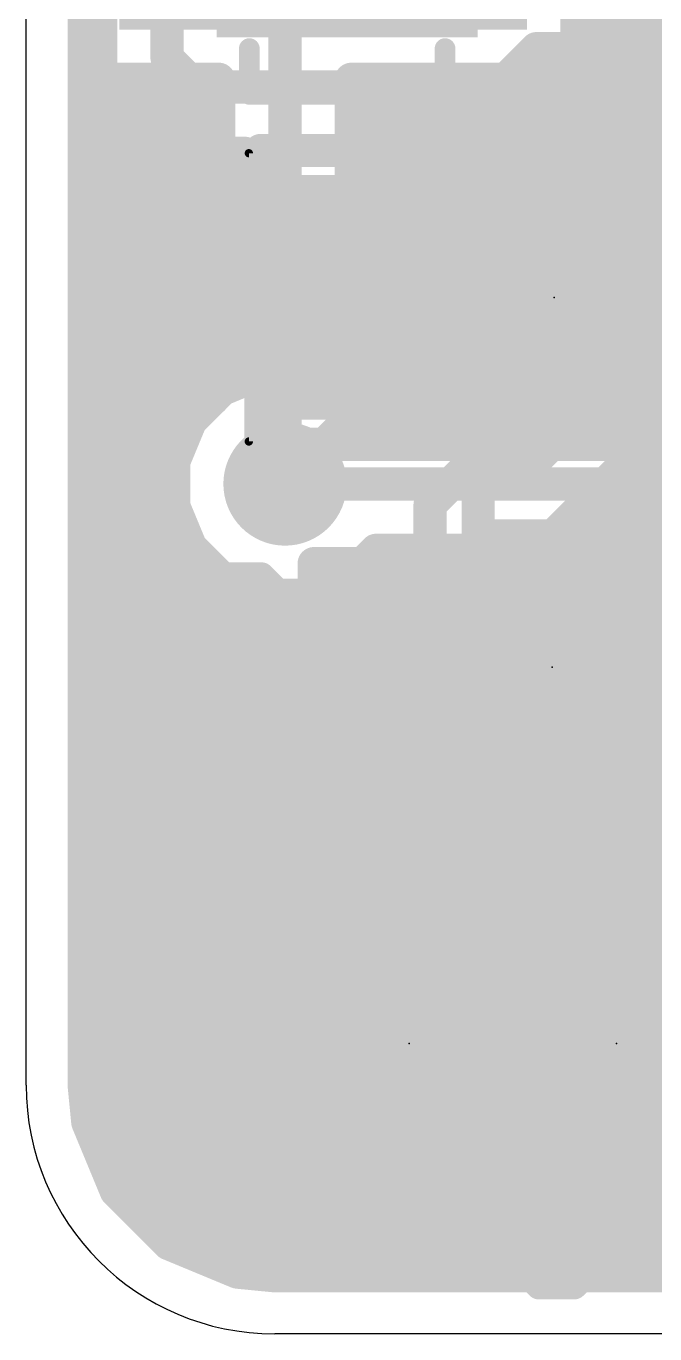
# Model space of a CAD drawing. Extents: x 2.9 to 30.2, y 6.6 to 27.7.
# Drawn here: x 2.86 to 6.71, y 6.6 to 14.62 of the extents above; entities that cross this region are included whole.
import ezdxf

# ---------------------------------------------------------------- set-up
doc = ezdxf.new("R2010")
doc.units = 0
for name, color, linetype in [('1', 22, 'CONTINUOUS'), ('16', 175, 'CONTINUOUS'), ('18', 82, 'CONTINUOUS'), ('20', 7, 'CONTINUOUS'), ('21', 2, 'CONTINUOUS'), ('22', 6, 'CONTINUOUS'), ('23', 7, 'CONTINUOUS'), ('25', 253, 'CONTINUOUS'), ('39', 22, 'CONTINUOUS')]:
    doc.layers.add(name, color=color, linetype=linetype)

# ---------------------------------------------------------------- blocks, each defined once
blk = doc.blocks.new('RECT')
blk.add_solid([(-0.5, -0.5), (0.5, -0.5), (-0.5, 0.5), (0.5, 0.5)])
blk = doc.blocks.new('ROUNDV')
at = {"const_width": 0.5}
blk.add_lwpolyline([(0, -0.25, 1), (0, 0.25, 1), (0, -0.25)], format="xyb", dxfattribs=at)

msp = doc.modelspace()

# ---------------------------------------------------------------- linework, layer by layer
at = {"layer": '1', "const_width": 0.2032}
for points in [[(3.2131, 8.128), (3.2131, 19.702)], [(3.3148, 16.2926), (3.3148, 14.2534)], [(3.7212, 14.4218), (3.7212, 16.1242)], [(3.2131, 14.6304), (3.3148, 14.6304)], [(3.2131, 14.4272), (3.3148, 14.4272)], [(3.8998, 14.2432), (3.7212, 14.4218)], [(5.9869, 14.4778), (5.7523, 14.2432)], [(10.422, 14.4778), (5.9869, 14.4778)], [(3.3148, 14.2534), (3.5529, 14.0154)], [(5.7523, 14.2432), (3.8998, 14.2432)], [(3.2131, 14.224), (3.3442, 14.224)], [(3.2131, 14.0208), (3.5474, 14.0208)], [(3.5529, 14.0154), (3.7314, 13.8368)], [(3.2131, 13.8176), (4.1912, 13.8176)], [(3.7314, 13.8368), (4.1978, 13.8368)], [(4.1978, 13.8368), (4.1912, 13.8303)], [(4.1912, 13.8303), (4.1912, 12.4451)], [(3.2131, 13.6144), (4.1912, 13.6144)], [(3.2131, 13.4112), (4.1912, 13.4112)], [(3.2131, 13.208), (4.1912, 13.208)], [(3.2131, 13.0048), (4.1912, 13.0048)], [(5.146, 12.954), (5.146, 12.512)], [(6.9771, 12.954), (5.9223, 11.8992)], [(3.2131, 12.8016), (4.1912, 12.8016)], [(3.2131, 12.5984), (4.1912, 12.5984)], [(5.146, 12.512), (4.445, 11.811)], [(4.1912, 12.4451), (4.0581, 12.39)], [(3.2131, 12.3952), (4.0706, 12.3952)], [(4.0581, 12.39), (3.866, 12.1979)], [(3.2131, 12.192), (3.8635, 12.192)], [(3.866, 12.1979), (3.762, 11.9469)], [(3.2131, 11.9888), (3.7794, 11.9888)], [(3.762, 11.9469), (3.762, 11.6751)], [(5.5492, 11.8992), (5.334, 11.684)], [(5.9223, 11.8992), (5.5492, 11.8992)], [(6.0906, 11.4928), (6.497, 11.8992)], [(6.497, 11.8992), (7.8223, 11.8992)], [(3.2131, 11.7856), (3.762, 11.7856)], [(6.3834, 11.7856), (8.1972, 11.7856)], [(5.334, 11.684), (5.334, 10.7002)], [(3.762, 11.6751), (3.866, 11.4241)], [(3.2131, 11.5824), (3.8004, 11.5824)], [(6.1802, 11.5824), (8.3697, 11.5824)], [(5.7404, 11.3928), (5.7404, 11.4928)], [(5.7404, 11.4928), (6.0906, 11.4928)], [(3.2131, 11.3792), (3.9109, 11.3792)], [(3.866, 11.4241), (4.0581, 11.232)], [(5.8981, 11.3928), (5.7404, 11.3928)], [(6.0766, 11.2142), (5.8981, 11.3928)], [(5.9116, 11.3792), (6.256, 11.3792)], [(6.2695, 11.3928), (6.091, 11.2142)], [(7.4221, 11.3928), (6.2695, 11.3928)], [(4.0581, 11.232), (4.3091, 11.128)], [(6.0766, 10.1617), (6.0766, 11.2142)], [(6.091, 11.2142), (6.091, 10.1617)], [(3.2131, 11.176), (4.1933, 11.176)], [(4.3091, 11.128), (4.567, 11.128)], [(4.567, 11.128), (4.567, 10.1617)], [(6.0766, 11.176), (6.091, 11.176)], [(3.2131, 10.9728), (4.567, 10.9728)], [(6.0766, 10.9728), (6.091, 10.9728)], [(3.2131, 10.7696), (4.567, 10.7696)], [(6.0766, 10.7696), (6.091, 10.7696)], [(5.334, 10.7002), (5.3218, 10.688)], [(5.3218, 10.688), (5.3218, 9.0048)], [(3.2131, 10.5664), (4.567, 10.5664)], [(6.0766, 10.5664), (6.091, 10.5664)], [(3.2131, 10.3632), (4.567, 10.3632)], [(6.0766, 10.3632), (6.091, 10.3632)], [(3.2131, 10.16), (4.5687, 10.16)], [(4.567, 10.1617), (4.7455, 9.9832)], [(5.8981, 9.9832), (6.0766, 10.1617)], [(6.0749, 10.16), (6.0927, 10.16)], [(6.091, 10.1617), (6.2695, 9.9832)], [(3.2131, 9.9568), (4.9154, 9.9568)], [(4.7455, 9.9832), (4.9154, 9.9832)], [(4.9154, 9.9832), (4.9154, 9.4948)], [(5.7282, 9.3998), (5.7282, 9.9832)], [(5.7282, 9.9832), (5.8981, 9.9832)], [(5.7282, 9.9568), (9.2551, 9.9568)], [(6.2695, 9.9832), (7.4221, 9.9832)], [(3.2131, 9.7536), (4.9154, 9.7536)], [(5.7282, 9.7536), (9.0519, 9.7536)], [(3.2131, 9.5504), (4.9154, 9.5504)], [(5.7282, 9.5504), (8.8487, 9.5504)], [(4.7807, 9.4948), (4.6022, 9.3163)], [(4.9154, 9.4948), (4.7807, 9.4948)], [(6.0507, 9.4948), (5.8722, 9.3163)], [(6.9033, 9.4948), (6.0507, 9.4948)], [(5.8118, 9.3163), (5.7282, 9.3998)], [(3.2131, 9.3472), (4.6332, 9.3472)], [(4.6022, 9.3163), (4.6022, 8.4637)], [(5.7808, 9.3472), (5.9032, 9.3472)], [(5.8118, 9.2964), (5.8118, 9.3163)], [(5.8722, 9.2964), (5.8118, 9.2964)], [(5.8722, 9.3163), (5.8722, 9.2964)], [(3.2131, 9.144), (4.6022, 9.144)], [(5.3218, 9.0048), (5.207, 8.89)], [(3.2131, 8.9408), (4.6022, 8.9408)], [(5.207, 8.89), (6.477, 8.89)], [(6.477, 8.89), (7.747, 8.89)], [(3.2131, 8.7376), (4.6022, 8.7376)], [(3.2131, 8.5344), (4.6022, 8.5344)], [(4.6225, 8.3923), (4.5756, 8.3113)], [(4.6022, 8.4637), (4.648, 8.4179)], [(4.648, 8.4179), (4.6225, 8.3923)], [(3.2131, 8.3312), (4.5872, 8.3312)], [(4.5756, 8.3113), (4.5514, 8.2208)], [(4.5514, 8.2208), (4.5514, 7.9224)], [(3.2355, 7.9001), (3.2131, 8.128)], [(3.2131, 8.128), (4.5514, 8.128)], [(3.2331, 7.9248), (4.5514, 7.9248)], [(4.5514, 7.9224), (5.1586, 7.9224)], [(5.1586, 7.9224), (5.1586, 7.8256)], [(5.2554, 7.8256), (5.2554, 7.9224)], [(5.2554, 7.9224), (5.8214, 7.9224)], [(5.8214, 7.9224), (6.4286, 7.9224)], [(6.4286, 7.9224), (6.4286, 7.8256)], [(6.5254, 7.8256), (6.5254, 7.9224)], [(6.5254, 7.9224), (7.6986, 7.9224)], [(3.41, 7.4789), (3.2355, 7.9001)], [(5.1586, 7.8256), (4.5514, 7.8256)], [(4.5514, 7.8256), (4.5514, 7.5272)], [(5.1586, 7.2184), (5.1586, 7.8256)], [(5.1586, 7.8256), (5.2554, 7.8256)], [(5.2554, 7.8256), (5.2554, 7.2184)], [(6.4286, 7.8256), (5.2554, 7.8256)], [(6.4286, 7.2184), (6.4286, 7.8256)], [(6.4286, 7.8256), (6.5254, 7.8256)], [(6.5254, 7.8256), (6.5254, 7.2184)], [(7.0914, 7.8256), (6.5254, 7.8256)], [(3.3095, 7.7216), (4.5514, 7.7216)], [(5.1586, 7.7216), (5.2554, 7.7216)], [(6.4286, 7.7216), (6.5254, 7.7216)], [(3.3936, 7.5184), (4.5537, 7.5184)], [(4.5514, 7.5272), (4.5756, 7.4367)], [(5.1586, 7.5184), (5.2554, 7.5184)], [(6.4286, 7.5184), (6.5254, 7.5184)], [(3.7324, 7.1565), (3.41, 7.4789)], [(4.5756, 7.4367), (4.6225, 7.3557)], [(5.7915, 7.3557), (5.8384, 7.4367)], [(5.8384, 7.4367), (5.842, 7.4503)], [(5.842, 7.4503), (5.8456, 7.4367)], [(5.8456, 7.4367), (5.8925, 7.3557)], [(4.6225, 7.3557), (4.6887, 7.2895)], [(5.7253, 7.2895), (5.7915, 7.3557)], [(5.8925, 7.3557), (5.9587, 7.2895)], [(3.5737, 7.3152), (4.6629, 7.3152)], [(4.6887, 7.2895), (4.7697, 7.2426)], [(5.1586, 7.3152), (5.2554, 7.3152)], [(5.6443, 7.2426), (5.7253, 7.2895)], [(5.7511, 7.3152), (5.9329, 7.3152)], [(5.9587, 7.2895), (6.0397, 7.2426)], [(6.4286, 7.3152), (6.5254, 7.3152)], [(4.7697, 7.2426), (4.8602, 7.2184)], [(4.8602, 7.2184), (5.1586, 7.2184)], [(5.2554, 7.2184), (5.5538, 7.2184)], [(5.5538, 7.2184), (5.6443, 7.2426)], [(6.0397, 7.2426), (6.1302, 7.2184)], [(6.1302, 7.2184), (6.4286, 7.2184)], [(6.5254, 7.2184), (6.8238, 7.2184)], [(4.1536, 6.982), (3.7324, 7.1565)], [(3.8398, 7.112), (29.2437, 7.112)], [(4.3815, 6.9596), (4.1536, 6.982)], [(28.702, 6.9596), (4.3815, 6.9596)]]:
    msp.add_lwpolyline(points, dxfattribs=at)
at = {"layer": '1', "const_width": 0.1016}
for points in [[(3.2131, 14.6812, 1), (3.2131, 14.5796)], [(3.3148, 14.5796, 1), (3.3148, 14.6812)], [(3.2131, 14.478, 1), (3.2131, 14.3764)], [(3.3148, 14.3764, 1), (3.3148, 14.478)], [(3.7571, 14.4577, 1), (3.6853, 14.3858)], [(5.9869, 14.5286, 1), (5.9869, 14.427)], [(6.0228, 14.4419, 1), (5.9509, 14.5137)], [(3.6704, 14.4218, 1), (3.772, 14.4218)], [(3.3507, 14.2893, 1), (3.2789, 14.2175)], [(3.8998, 14.294, 1), (3.8998, 14.1924)], [(5.7523, 14.1924, 1), (5.7523, 14.294)], [(3.2131, 14.2748, 1), (3.2131, 14.1732)], [(3.264, 14.2534, 1), (3.3656, 14.2534)], [(3.3442, 14.1732, 1), (3.3442, 14.2748)], [(3.8638, 14.2073, 1), (3.9357, 14.2791)], [(5.7163, 14.2791, 1), (5.7882, 14.2073)], [(3.2131, 14.0716, 1), (3.2131, 13.97)], [(3.5888, 14.0513, 1), (3.5169, 13.9794)], [(3.5169, 13.9794, 1), (3.5888, 14.0513)], [(3.5474, 13.97, 1), (3.5474, 14.0716)], [(3.2131, 13.8684, 1), (3.2131, 13.7668)], [(3.7314, 13.8876, 1), (3.7314, 13.786)], [(3.6955, 13.8009, 1), (3.7673, 13.8727)], [(4.242, 13.8303, 1), (4.1404, 13.8303)], [(4.1553, 13.8662, 1), (4.2271, 13.7943)], [(4.2337, 13.8009, 1), (4.1618, 13.8727)], [(4.1912, 13.7668, 1), (4.1912, 13.8684)], [(4.1978, 13.786, 1), (4.1978, 13.8876)], [(3.2131, 13.6652, 1), (3.2131, 13.5636)], [(4.1912, 13.5636, 1), (4.1912, 13.6652)], [(3.2131, 13.462, 1), (3.2131, 13.3604)], [(4.1912, 13.3604, 1), (4.1912, 13.462)], [(3.2131, 13.2588, 1), (3.2131, 13.1572)], [(4.1912, 13.1572, 1), (4.1912, 13.2588)], [(3.2131, 13.0556, 1), (3.2131, 12.954)], [(4.1912, 12.954, 1), (4.1912, 13.0556)], [(5.1968, 12.954, 1), (5.0952, 12.954)], [(3.2131, 12.8524, 1), (3.2131, 12.7508)], [(4.1912, 12.7508, 1), (4.1912, 12.8524)], [(3.2131, 12.6492, 1), (3.2131, 12.5476)], [(4.1912, 12.5476, 1), (4.1912, 12.6492)], [(5.1819, 12.4761, 1), (5.1101, 12.5479)], [(4.2106, 12.3982, 1), (4.1718, 12.4921)], [(5.0952, 12.512, 1), (5.1968, 12.512)], [(3.2131, 12.446, 1), (3.2131, 12.3444)], [(4.0387, 12.4369, 1), (4.0775, 12.3431)], [(4.094, 12.3541, 1), (4.0222, 12.4259)], [(4.0706, 12.3444, 1), (4.0706, 12.446)], [(4.1404, 12.4451, 1), (4.242, 12.4451)], [(3.2131, 12.2428, 1), (3.2131, 12.1412)], [(3.8301, 12.2338, 1), (3.9019, 12.162)], [(3.9129, 12.1784, 1), (3.819, 12.2173)], [(3.8635, 12.1412, 1), (3.8635, 12.2428)], [(3.2131, 12.0396, 1), (3.2131, 11.938)], [(3.8128, 11.9469, 1), (3.7112, 11.9469)], [(3.7794, 11.938, 1), (3.7794, 12.0396)], [(3.7151, 11.9663, 1), (3.8089, 11.9274)], [(5.5492, 11.95, 1), (5.5492, 11.8484)], [(5.5851, 11.8633, 1), (5.5133, 11.9351)], [(5.8863, 11.9351, 1), (5.9582, 11.8633)], [(5.9223, 11.8484, 1), (5.9223, 11.95)], [(6.497, 11.95, 1), (6.497, 11.8484)], [(6.5329, 11.8633, 1), (6.4611, 11.9351)], [(3.2131, 11.8364, 1), (3.2131, 11.7348)], [(3.762, 11.7348, 1), (3.762, 11.8364)], [(4.4091, 11.8469, 1), (4.4809, 11.7751)], [(6.3834, 11.8364, 1), (6.3834, 11.7348)], [(5.3848, 11.684, 1), (5.2832, 11.684)], [(3.8089, 11.6946, 1), (3.7151, 11.6557)], [(3.7112, 11.6751, 1), (3.8128, 11.6751)], [(5.2981, 11.7199, 1), (5.3699, 11.6481)], [(3.2131, 11.6332, 1), (3.2131, 11.5316)], [(3.8004, 11.5316, 1), (3.8004, 11.6332)], [(6.1802, 11.6332, 1), (6.1802, 11.5316)], [(5.7912, 11.4928, 1), (5.6896, 11.4928)], [(5.7404, 11.5436, 1), (5.7404, 11.442)], [(6.0547, 11.5287, 1), (6.1265, 11.4569)], [(6.0906, 11.442, 1), (6.0906, 11.5436)], [(3.2131, 11.43, 1), (3.2131, 11.3284)], [(3.9019, 11.46, 1), (3.8301, 11.3882)], [(3.819, 11.4047, 1), (3.9129, 11.4435)], [(3.9109, 11.3284, 1), (3.9109, 11.43)], [(5.7404, 11.4436, 1), (5.7404, 11.342)], [(5.934, 11.4287, 1), (5.8621, 11.3569)], [(5.9116, 11.43, 1), (5.9116, 11.3284)], [(5.8981, 11.342, 1), (5.8981, 11.4436)], [(6.2695, 11.4436, 1), (6.2695, 11.342)], [(6.3055, 11.3569, 1), (6.2336, 11.4287)], [(6.256, 11.3284, 1), (6.256, 11.43)], [(5.6896, 11.3928, 1), (5.7912, 11.3928)], [(4.0775, 11.2789, 1), (4.0387, 11.185)], [(4.0222, 11.1961, 1), (4.094, 11.2679)], [(6.1274, 11.2142, 1), (6.0258, 11.2142)], [(6.1418, 11.2142, 1), (6.0402, 11.2142)], [(6.0551, 11.2502, 1), (6.1269, 11.1783)], [(6.0407, 11.1783, 1), (6.1125, 11.2502)], [(3.2131, 11.2268, 1), (3.2131, 11.1252)], [(4.1933, 11.1252, 1), (4.1933, 11.2268)], [(4.3091, 11.1788, 1), (4.3091, 11.0772)], [(4.2897, 11.0811, 1), (4.3286, 11.1749)], [(4.6178, 11.128, 1), (4.5162, 11.128)], [(4.567, 11.0772, 1), (4.567, 11.1788)], [(6.0766, 11.2268, 1), (6.0766, 11.1252)], [(6.091, 11.1252, 1), (6.091, 11.2268)], [(3.2131, 11.0236, 1), (3.2131, 10.922)], [(4.567, 10.922, 1), (4.567, 11.0236)], [(6.0766, 11.0236, 1), (6.0766, 10.922)], [(6.091, 10.922, 1), (6.091, 11.0236)], [(3.2131, 10.8204, 1), (3.2131, 10.7188)], [(4.567, 10.7188, 1), (4.567, 10.8204)], [(6.0766, 10.8204, 1), (6.0766, 10.7188)], [(6.091, 10.7188, 1), (6.091, 10.8204)], [(5.3726, 10.688, 1), (5.271, 10.688)], [(5.2859, 10.7239, 1), (5.3577, 10.6521)], [(5.2832, 10.7002, 1), (5.3848, 10.7002)], [(5.3699, 10.6643, 1), (5.2981, 10.7361)], [(3.2131, 10.6172, 1), (3.2131, 10.5156)], [(4.567, 10.5156, 1), (4.567, 10.6172)], [(6.0766, 10.6172, 1), (6.0766, 10.5156)], [(6.091, 10.5156, 1), (6.091, 10.6172)], [(3.2131, 10.414, 1), (3.2131, 10.3124)], [(4.567, 10.3124, 1), (4.567, 10.414)], [(6.0766, 10.414, 1), (6.0766, 10.3124)], [(6.091, 10.3124, 1), (6.091, 10.414)], [(3.2131, 10.2108, 1), (3.2131, 10.1092)], [(4.6029, 10.1977, 1), (4.5311, 10.1258)], [(4.5687, 10.1092, 1), (4.5687, 10.2108)], [(6.0749, 10.2108, 1), (6.0749, 10.1092)], [(6.1269, 10.1977, 1), (6.0551, 10.1258)], [(6.1125, 10.1258, 1), (6.0407, 10.1977)], [(6.0927, 10.1092, 1), (6.0927, 10.2108)], [(4.5162, 10.1617, 1), (4.6178, 10.1617)], [(6.0258, 10.1617, 1), (6.1274, 10.1617)], [(6.0402, 10.1617, 1), (6.1418, 10.1617)], [(3.2131, 10.0076, 1), (3.2131, 9.906)], [(4.7455, 10.034, 1), (4.7455, 9.9324)], [(4.7096, 9.9473, 1), (4.7815, 10.0191)], [(4.9662, 9.9832, 1), (4.8646, 9.9832)], [(4.9154, 9.9324, 1), (4.9154, 10.034)], [(4.9154, 9.906, 1), (4.9154, 10.0076)], [(5.779, 9.9832, 1), (5.6774, 9.9832)], [(5.7282, 10.034, 1), (5.7282, 9.9324)], [(5.7282, 10.0076, 1), (5.7282, 9.906)], [(5.8621, 10.0191, 1), (5.934, 9.9473)], [(5.8981, 9.9324, 1), (5.8981, 10.034)], [(6.2695, 10.034, 1), (6.2695, 9.9324)], [(6.2336, 9.9473, 1), (6.3055, 10.0191)], [(3.2131, 9.8044, 1), (3.2131, 9.7028)], [(4.9154, 9.7028, 1), (4.9154, 9.8044)], [(5.7282, 9.8044, 1), (5.7282, 9.7028)], [(3.2131, 9.6012, 1), (3.2131, 9.4996)], [(4.9154, 9.4996, 1), (4.9154, 9.6012)], [(5.7282, 9.6012, 1), (5.7282, 9.4996)], [(4.7807, 9.5456, 1), (4.7807, 9.444)], [(4.8167, 9.4589, 1), (4.7448, 9.5307)], [(4.8646, 9.4948, 1), (4.9662, 9.4948)], [(4.9154, 9.444, 1), (4.9154, 9.5456)], [(6.0507, 9.5456, 1), (6.0507, 9.444)], [(6.0867, 9.4589, 1), (6.0148, 9.5307)], [(5.7641, 9.4358, 1), (5.6923, 9.3639)], [(3.2131, 9.398, 1), (3.2131, 9.2964)], [(4.653, 9.3163, 1), (4.5514, 9.3163)], [(4.5663, 9.3522, 1), (4.6381, 9.2803)], [(4.6332, 9.2964, 1), (4.6332, 9.398)], [(5.6774, 9.3998, 1), (5.779, 9.3998)], [(5.7808, 9.398, 1), (5.7808, 9.2964)], [(5.8626, 9.3163, 1), (5.761, 9.3163)], [(5.8118, 9.3472, 1), (5.8118, 9.2456)], [(5.7759, 9.2803, 1), (5.8477, 9.3522)], [(5.923, 9.3163, 1), (5.8214, 9.3163)], [(5.8363, 9.3522, 1), (5.9081, 9.2803)], [(5.8722, 9.2456, 1), (5.8722, 9.3472)], [(5.9032, 9.2964, 1), (5.9032, 9.398)], [(5.761, 9.2964, 1), (5.8626, 9.2964)], [(5.8214, 9.2964, 1), (5.923, 9.2964)], [(3.2131, 9.1948, 1), (3.2131, 9.0932)], [(4.6022, 9.0932, 1), (4.6022, 9.1948)], [(5.271, 9.0048, 1), (5.3726, 9.0048)], [(5.3577, 8.9689, 1), (5.2859, 9.0407)], [(3.2131, 8.9916, 1), (3.2131, 8.89)], [(4.6022, 8.89, 1), (4.6022, 8.9916)], [(5.207, 8.9408, 1), (5.207, 8.8392)], [(5.1711, 8.9259, 1), (5.2429, 8.8541)], [(6.477, 8.9408, 1), (6.477, 8.8392)], [(6.477, 8.8392, 1), (6.477, 8.9408)], [(3.2131, 8.7884, 1), (3.2131, 8.6868)], [(4.6022, 8.6868, 1), (4.6022, 8.7884)], [(3.2131, 8.5852, 1), (3.2131, 8.4836)], [(4.6022, 8.4836, 1), (4.6022, 8.5852)], [(4.6381, 8.4997, 1), (4.5663, 8.4278)], [(4.5514, 8.4637, 1), (4.653, 8.4637)], [(4.6664, 8.3669, 1), (4.5785, 8.4177)], [(4.684, 8.382, 1), (4.6121, 8.4538)], [(4.6121, 8.382, 1), (4.684, 8.4538)], [(3.2131, 8.382, 1), (3.2131, 8.2804)], [(4.6247, 8.2981, 1), (4.5266, 8.3244)], [(4.5865, 8.4283, 1), (4.6584, 8.3564)], [(4.5872, 8.2804, 1), (4.5872, 8.382)], [(4.5316, 8.3367, 1), (4.6196, 8.2859)], [(4.6022, 8.2208, 1), (4.5006, 8.2208)], [(4.5023, 8.234, 1), (4.6005, 8.2077)], [(3.2637, 8.133, 1), (3.1625, 8.123)], [(3.2131, 8.1788, 1), (3.2131, 8.0772)], [(3.1623, 8.128, 1), (3.2639, 8.128)], [(4.5514, 8.0772, 1), (4.5514, 8.1788)], [(3.2331, 7.9756, 1), (3.2331, 7.874)], [(4.5514, 7.9732, 1), (4.5514, 7.8716)], [(4.5514, 7.874, 1), (4.5514, 7.9756)], [(5.2094, 7.9224, 1), (5.1078, 7.9224)], [(5.1586, 7.8716, 1), (5.1586, 7.9732)], [(5.3062, 7.9224, 1), (5.2046, 7.9224)], [(5.2554, 7.9732, 1), (5.2554, 7.8716)], [(5.8214, 7.9732, 1), (5.8214, 7.8716)], [(5.8214, 7.8716, 1), (5.8214, 7.9732)], [(6.4794, 7.9224, 1), (6.3778, 7.9224)], [(6.4286, 7.8716, 1), (6.4286, 7.9732)], [(6.5762, 7.9224, 1), (6.4746, 7.9224)], [(6.5254, 7.9732, 1), (6.5254, 7.8716)], [(3.2825, 7.9195, 1), (3.1886, 7.8806)], [(3.185, 7.8951, 1), (3.2861, 7.905)], [(4.5006, 7.9224, 1), (4.6022, 7.9224)], [(4.5514, 7.8764, 1), (4.5514, 7.7748)], [(4.6022, 7.8256, 1), (4.5006, 7.8256)], [(5.2094, 7.8256, 1), (5.1078, 7.8256)], [(5.1586, 7.8764, 1), (5.1586, 7.7748)], [(5.1078, 7.8256, 1), (5.2094, 7.8256)], [(5.1586, 7.7748, 1), (5.1586, 7.8764)], [(5.3062, 7.8256, 1), (5.2046, 7.8256)], [(5.2554, 7.8764, 1), (5.2554, 7.7748)], [(5.2046, 7.8256, 1), (5.3062, 7.8256)], [(5.2554, 7.7748, 1), (5.2554, 7.8764)], [(6.4794, 7.8256, 1), (6.3778, 7.8256)], [(6.4286, 7.8764, 1), (6.4286, 7.7748)], [(6.3778, 7.8256, 1), (6.4794, 7.8256)], [(6.4286, 7.7748, 1), (6.4286, 7.8764)], [(6.5762, 7.8256, 1), (6.4746, 7.8256)], [(6.5254, 7.8764, 1), (6.5254, 7.7748)], [(6.4746, 7.8256, 1), (6.5762, 7.8256)], [(6.5254, 7.7748, 1), (6.5254, 7.8764)], [(3.3095, 7.7724, 1), (3.3095, 7.6708)], [(4.5514, 7.6708, 1), (4.5514, 7.7724)], [(5.1586, 7.7724, 1), (5.1586, 7.6708)], [(5.2554, 7.6708, 1), (5.2554, 7.7724)], [(6.4286, 7.7724, 1), (6.4286, 7.6708)], [(6.5254, 7.6708, 1), (6.5254, 7.7724)], [(3.3936, 7.5692, 1), (3.3936, 7.4676)], [(4.6005, 7.5403, 1), (4.5023, 7.514)], [(4.5537, 7.4676, 1), (4.5537, 7.5692)], [(5.1586, 7.5692, 1), (5.1586, 7.4676)], [(5.2554, 7.4676, 1), (5.2554, 7.5692)], [(6.4286, 7.5692, 1), (6.4286, 7.4676)], [(6.5254, 7.4676, 1), (6.5254, 7.5692)], [(3.4459, 7.5148, 1), (3.3741, 7.4429)], [(3.3631, 7.4594, 1), (3.4569, 7.4983)], [(4.5006, 7.5272, 1), (4.6022, 7.5272)], [(4.6196, 7.4621, 1), (4.5316, 7.4113)], [(5.8911, 7.4635, 1), (5.7929, 7.4372)], [(5.8911, 7.4372, 1), (5.7929, 7.4635)], [(5.8824, 7.4113, 1), (5.7944, 7.4621)], [(5.8896, 7.4621, 1), (5.8016, 7.4113)], [(4.5266, 7.4236, 1), (4.6247, 7.4499)], [(4.6584, 7.3916, 1), (4.5865, 7.3197)], [(5.8275, 7.3197, 1), (5.7556, 7.3916)], [(5.7893, 7.4499, 1), (5.8874, 7.4236)], [(5.7966, 7.4236, 1), (5.8947, 7.4499)], [(5.9284, 7.3916, 1), (5.8565, 7.3197)], [(3.5737, 7.366, 1), (3.5737, 7.2644)], [(4.5785, 7.3303, 1), (4.6664, 7.3811)], [(4.7141, 7.3334, 1), (4.6633, 7.2455)], [(4.6527, 7.2535, 1), (4.7246, 7.3254)], [(4.6629, 7.2644, 1), (4.6629, 7.366)], [(5.1586, 7.366, 1), (5.1586, 7.2644)], [(5.2554, 7.2644, 1), (5.2554, 7.366)], [(5.6894, 7.3254, 1), (5.7613, 7.2535)], [(5.7507, 7.2455, 1), (5.6999, 7.3334)], [(5.7511, 7.366, 1), (5.7511, 7.2644)], [(5.7476, 7.3811, 1), (5.8355, 7.3303)], [(5.8485, 7.3303, 1), (5.9364, 7.3811)], [(5.9841, 7.3334, 1), (5.9333, 7.2455)], [(5.9227, 7.2535, 1), (5.9946, 7.3254)], [(5.9329, 7.2644, 1), (5.9329, 7.366)], [(6.4286, 7.366, 1), (6.4286, 7.2644)], [(6.5254, 7.2644, 1), (6.5254, 7.366)], [(4.7829, 7.2917, 1), (4.7566, 7.1936)], [(4.7443, 7.1986, 1), (4.7951, 7.2866)], [(4.8602, 7.2692, 1), (4.8602, 7.1676)], [(4.847, 7.1693, 1), (4.8733, 7.2675)], [(5.1586, 7.1676, 1), (5.1586, 7.2692)], [(5.2554, 7.2692, 1), (5.2554, 7.1676)], [(5.5407, 7.2675, 1), (5.567, 7.1693)], [(5.5538, 7.1676, 1), (5.5538, 7.2692)], [(5.6189, 7.2866, 1), (5.6697, 7.1986)], [(5.6574, 7.1936, 1), (5.6311, 7.2917)], [(6.0529, 7.2917, 1), (6.0266, 7.1936)], [(6.0143, 7.1986, 1), (6.0651, 7.2866)], [(6.1302, 7.2692, 1), (6.1302, 7.1676)], [(6.117, 7.1693, 1), (6.1433, 7.2675)], [(6.4286, 7.1676, 1), (6.4286, 7.2692)], [(6.5254, 7.2692, 1), (6.5254, 7.1676)], [(3.7518, 7.2034, 1), (3.7129, 7.1096)], [(3.6964, 7.1206, 1), (3.7683, 7.1924)], [(3.8398, 7.1628, 1), (3.8398, 7.0612)], [(5.1078, 7.2184, 1), (5.2094, 7.2184)], [(5.2046, 7.2184, 1), (5.3062, 7.2184)], [(6.3778, 7.2184, 1), (6.4794, 7.2184)], [(6.4746, 7.2184, 1), (6.5762, 7.2184)], [(4.1585, 7.0326, 1), (4.1486, 6.9315)], [(4.1341, 6.9351, 1), (4.173, 7.029)], [(4.3815, 7.0104, 1), (4.3815, 6.9088)], [(4.3765, 6.909, 1), (4.3865, 7.0102)]]:
    msp.add_lwpolyline(points, format="xyb", dxfattribs=at)
at = {"layer": '16', "const_width": 0.2032}
for points in [[(6.2338, 14.4687), (6.2338, 18.8671)], [(4.445, 16.911), (4.445, 11.811)], [(6.2338, 14.6304), (9.6589, 14.6304)], [(6.0553, 14.2902), (6.2338, 14.4687)], [(6.1923, 14.4272), (9.14, 14.4272)], [(3.2131, 8.128), (3.2131, 14.3799)], [(3.2131, 14.3799), (3.3027, 14.2902)], [(3.3027, 14.2902), (4.0386, 14.2902)], [(4.0386, 14.2902), (4.0386, 12.3705)], [(4.8514, 12.3705), (4.8514, 14.2902)], [(4.8514, 14.2902), (6.0553, 14.2902)], [(3.2131, 14.224), (4.0386, 14.224)], [(4.8514, 14.224), (8.8613, 14.224)], [(3.2131, 14.0208), (4.0386, 14.0208)], [(4.8514, 14.0208), (8.7523, 14.0208)], [(3.2131, 13.8176), (4.0386, 13.8176)], [(4.8514, 13.8176), (8.715, 13.8176)], [(3.2131, 13.6144), (4.0386, 13.6144)], [(4.8514, 13.6144), (8.7334, 13.6144)], [(3.2131, 13.4112), (4.0386, 13.4112)], [(4.8514, 13.4112), (8.8176, 13.4112)], [(3.2131, 13.208), (4.0386, 13.208)], [(4.8514, 13.208), (9.0299, 13.208)], [(3.2131, 13.0048), (4.0386, 13.0048)], [(4.8514, 13.0048), (17.049, 13.0048)], [(3.2131, 12.8016), (4.0386, 12.8016)], [(4.8514, 12.8016), (17.049, 12.8016)], [(3.2131, 12.5984), (4.0386, 12.5984)], [(4.8514, 12.5984), (16.8794, 12.5984)], [(3.2131, 12.3952), (4.0386, 12.3952)], [(4.0386, 12.3705), (3.866, 12.1979)], [(4.8514, 12.3952), (16.7721, 12.3952)], [(5.0045, 12.2174), (4.8514, 12.3705)], [(3.2131, 12.192), (3.8635, 12.192)], [(3.866, 12.1979), (3.762, 11.9469)], [(9.8545, 12.2174), (5.0045, 12.2174)], [(3.2131, 11.9888), (3.7794, 11.9888)], [(3.762, 11.9469), (3.762, 11.6751)], [(3.2131, 11.7856), (3.762, 11.7856)], [(4.445, 11.811), (10.16, 11.811)], [(3.762, 11.6751), (3.866, 11.4241)], [(3.2131, 11.5824), (3.8004, 11.5824)], [(3.2131, 11.3792), (3.9109, 11.3792)], [(3.866, 11.4241), (4.0581, 11.232)], [(4.8319, 11.232), (5.0045, 11.4046)], [(4.9791, 11.3792), (9.674, 11.3792)], [(5.0045, 11.4046), (9.6635, 11.4046)], [(4.0581, 11.232), (4.3091, 11.128)], [(4.5809, 11.128), (4.8319, 11.232)], [(3.2131, 11.176), (4.1933, 11.176)], [(4.3091, 11.128), (4.5809, 11.128)], [(4.6967, 11.176), (9.8291, 11.176)], [(3.2131, 10.9728), (10.4235, 10.9728)], [(3.2131, 10.7696), (10.6267, 10.7696)], [(3.2131, 10.5664), (10.8299, 10.5664)], [(3.2131, 10.3632), (11.0331, 10.3632)], [(3.2131, 10.16), (11.2363, 10.16)], [(3.2131, 9.9568), (17.2338, 9.9568)], [(3.2131, 9.7536), (20.627, 9.7536)], [(3.2131, 9.5504), (20.8302, 9.5504)], [(3.2131, 9.3472), (21.0334, 9.3472)], [(3.2131, 9.144), (21.2366, 9.144)], [(3.2131, 8.9408), (21.4398, 8.9408)], [(3.2131, 8.7376), (21.643, 8.7376)], [(3.2131, 8.5344), (21.4544, 8.5344)], [(3.2131, 8.3312), (21.2932, 8.3312)], [(3.2355, 7.9001), (3.2131, 8.128)], [(3.2131, 8.128), (21.2932, 8.128)], [(3.2331, 7.9248), (21.2932, 7.9248)], [(3.41, 7.4789), (3.2355, 7.9001)], [(3.3095, 7.7216), (21.2932, 7.7216)], [(3.3936, 7.5184), (21.2932, 7.5184)], [(3.7324, 7.1565), (3.41, 7.4789)], [(3.5737, 7.3152), (21.2932, 7.3152)], [(4.1536, 6.982), (3.7324, 7.1565)], [(3.8398, 7.112), (21.3019, 7.112)], [(4.3815, 6.9596), (4.1536, 6.982)], [(21.4544, 6.9596), (4.3815, 6.9596)]]:
    msp.add_lwpolyline(points, dxfattribs=at)
at = {"layer": '16', "const_width": 0.1016}
for points in [[(6.2338, 14.6812, 1), (6.2338, 14.5796)], [(6.1923, 14.478, 1), (6.1923, 14.3764)], [(6.183, 14.4687, 1), (6.2846, 14.4687)], [(6.2697, 14.4328, 1), (6.1979, 14.5047)], [(3.2639, 14.3799, 1), (3.1623, 14.3799)], [(3.249, 14.4158, 1), (3.1772, 14.3439)], [(3.3027, 14.341, 1), (3.3027, 14.2394)], [(3.2668, 14.2543, 1), (3.3387, 14.3261)], [(4.0894, 14.2902, 1), (3.9878, 14.2902)], [(4.0386, 14.2394, 1), (4.0386, 14.341)], [(4.9022, 14.2902, 1), (4.8006, 14.2902)], [(4.8514, 14.341, 1), (4.8514, 14.2394)], [(6.0193, 14.3261, 1), (6.0912, 14.2543)], [(6.0553, 14.2394, 1), (6.0553, 14.341)], [(3.2131, 14.2748, 1), (3.2131, 14.1732)], [(4.0386, 14.1732, 1), (4.0386, 14.2748)], [(4.8514, 14.2748, 1), (4.8514, 14.1732)], [(3.2131, 14.0716, 1), (3.2131, 13.97)], [(4.0386, 13.97, 1), (4.0386, 14.0716)], [(4.8514, 14.0716, 1), (4.8514, 13.97)], [(3.2131, 13.8684, 1), (3.2131, 13.7668)], [(4.0386, 13.7668, 1), (4.0386, 13.8684)], [(4.8514, 13.8684, 1), (4.8514, 13.7668)], [(3.2131, 13.6652, 1), (3.2131, 13.5636)], [(4.0386, 13.5636, 1), (4.0386, 13.6652)], [(4.8514, 13.6652, 1), (4.8514, 13.5636)], [(3.2131, 13.462, 1), (3.2131, 13.3604)], [(4.0386, 13.3604, 1), (4.0386, 13.462)], [(4.8514, 13.462, 1), (4.8514, 13.3604)], [(3.2131, 13.2588, 1), (3.2131, 13.1572)], [(4.0386, 13.1572, 1), (4.0386, 13.2588)], [(4.8514, 13.2588, 1), (4.8514, 13.1572)], [(3.2131, 13.0556, 1), (3.2131, 12.954)], [(4.0386, 12.954, 1), (4.0386, 13.0556)], [(4.8514, 13.0556, 1), (4.8514, 12.954)], [(3.2131, 12.8524, 1), (3.2131, 12.7508)], [(4.0386, 12.7508, 1), (4.0386, 12.8524)], [(4.8514, 12.8524, 1), (4.8514, 12.7508)], [(3.2131, 12.6492, 1), (3.2131, 12.5476)], [(4.0386, 12.5476, 1), (4.0386, 12.6492)], [(4.8514, 12.6492, 1), (4.8514, 12.5476)], [(3.2131, 12.446, 1), (3.2131, 12.3444)], [(3.9878, 12.3705, 1), (4.0894, 12.3705)], [(4.0745, 12.3346, 1), (4.0027, 12.4064)], [(4.0386, 12.3444, 1), (4.0386, 12.446)], [(4.8514, 12.446, 1), (4.8514, 12.3444)], [(4.8873, 12.4064, 1), (4.8155, 12.3346)], [(4.8006, 12.3705, 1), (4.9022, 12.3705)], [(3.2131, 12.2428, 1), (3.2131, 12.1412)], [(3.8301, 12.2338, 1), (3.9019, 12.162)], [(3.9129, 12.1784, 1), (3.819, 12.2173)], [(3.8635, 12.1412, 1), (3.8635, 12.2428)], [(5.0045, 12.2682, 1), (5.0045, 12.1666)], [(4.9686, 12.1815, 1), (5.0404, 12.2533)], [(3.2131, 12.0396, 1), (3.2131, 11.938)], [(3.8128, 11.9469, 1), (3.7112, 11.9469)], [(3.7794, 11.938, 1), (3.7794, 12.0396)], [(3.7151, 11.9663, 1), (3.8089, 11.9274)], [(3.2131, 11.8364, 1), (3.2131, 11.7348)], [(3.762, 11.7348, 1), (3.762, 11.8364)], [(4.445, 11.8618, 1), (4.445, 11.7602)], [(4.3942, 11.811, 1), (4.4958, 11.811)], [(3.8089, 11.6946, 1), (3.7151, 11.6557)], [(3.7112, 11.6751, 1), (3.8128, 11.6751)], [(3.2131, 11.6332, 1), (3.2131, 11.5316)], [(3.8004, 11.5316, 1), (3.8004, 11.6332)], [(3.2131, 11.43, 1), (3.2131, 11.3284)], [(3.9019, 11.46, 1), (3.8301, 11.3882)], [(3.819, 11.4047, 1), (3.9129, 11.4435)], [(3.9109, 11.3284, 1), (3.9109, 11.43)], [(4.9791, 11.43, 1), (4.9791, 11.3284)], [(5.0045, 11.4554, 1), (5.0045, 11.3538)], [(5.0404, 11.3687, 1), (4.9686, 11.4405)], [(4.0775, 11.2789, 1), (4.0387, 11.185)], [(4.0222, 11.1961, 1), (4.094, 11.2679)], [(4.796, 11.2679, 1), (4.8678, 11.1961)], [(4.8513, 11.185, 1), (4.8124, 11.2789)], [(3.2131, 11.2268, 1), (3.2131, 11.1252)], [(4.1933, 11.1252, 1), (4.1933, 11.2268)], [(4.3091, 11.1788, 1), (4.3091, 11.0772)], [(4.2897, 11.0811, 1), (4.3286, 11.1749)], [(4.5614, 11.1749, 1), (4.6003, 11.0811)], [(4.5809, 11.0772, 1), (4.5809, 11.1788)], [(4.6967, 11.2268, 1), (4.6967, 11.1252)], [(3.2131, 11.0236, 1), (3.2131, 10.922)], [(3.2131, 10.8204, 1), (3.2131, 10.7188)], [(3.2131, 10.6172, 1), (3.2131, 10.5156)], [(3.2131, 10.414, 1), (3.2131, 10.3124)], [(3.2131, 10.2108, 1), (3.2131, 10.1092)], [(3.2131, 10.0076, 1), (3.2131, 9.906)], [(3.2131, 9.8044, 1), (3.2131, 9.7028)], [(3.2131, 9.6012, 1), (3.2131, 9.4996)], [(3.2131, 9.398, 1), (3.2131, 9.2964)], [(3.2131, 9.1948, 1), (3.2131, 9.0932)], [(3.2131, 8.9916, 1), (3.2131, 8.89)], [(3.2131, 8.7884, 1), (3.2131, 8.6868)], [(3.2131, 8.5852, 1), (3.2131, 8.4836)], [(3.2131, 8.382, 1), (3.2131, 8.2804)], [(3.2637, 8.133, 1), (3.1625, 8.123)], [(3.2131, 8.1788, 1), (3.2131, 8.0772)], [(3.1623, 8.128, 1), (3.2639, 8.128)], [(3.2331, 7.9756, 1), (3.2331, 7.874)], [(3.2825, 7.9195, 1), (3.1886, 7.8806)], [(3.185, 7.8951, 1), (3.2861, 7.905)], [(3.3095, 7.7724, 1), (3.3095, 7.6708)], [(3.3936, 7.5692, 1), (3.3936, 7.4676)], [(3.4459, 7.5148, 1), (3.3741, 7.4429)], [(3.3631, 7.4594, 1), (3.4569, 7.4983)], [(3.5737, 7.366, 1), (3.5737, 7.2644)], [(3.7518, 7.2034, 1), (3.7129, 7.1096)], [(3.6964, 7.1206, 1), (3.7683, 7.1924)], [(3.8398, 7.1628, 1), (3.8398, 7.0612)], [(4.1585, 7.0326, 1), (4.1486, 6.9315)], [(4.1341, 6.9351, 1), (4.173, 7.029)], [(4.3815, 7.0104, 1), (4.3815, 6.9088)], [(4.3765, 6.909, 1), (4.3865, 7.0102)]]:
    msp.add_lwpolyline(points, format="xyb", dxfattribs=at)
at = {"layer": '20'}
for p, q in [((2.8575, 8.128), (2.8575, 26.162)), ((28.702, 6.604), (4.3815, 6.604))]:
    msp.add_line(p, q, dxfattribs=at)
msp.add_arc((4.3815, 8.128), 1.524, 180, 270, dxfattribs=at)
at = {"layer": '21'}
for points, const_width in [([(4.226, 14.478), (4.226, 14.198)], 0.127), ([(5.426, 14.198), (5.426, 14.478)], 0.127), ([(4.226, 14.198), (5.426, 14.198)], 0.127), ([(4.296, 12.054), (4.296, 13.854)], 0.2032), ([(4.296, 13.854), (7.896, 13.854)], 0.2032), ([(7.896, 12.054), (4.296, 12.054)], 0.2032), ([(4.6233, 10.053), (4.6233, 11.323)], 0.2032), ([(4.6233, 11.323), (7.5443, 11.323)], 0.2032), ([(7.5443, 10.053), (4.6233, 10.053)], 0.2032), ([(4.6514, 7.3247), (4.6513, 9.4393)], 0.2032), ([(4.6513, 9.4393), (5.7627, 9.4393)], 0.2032), ([(5.7627, 9.4393), (5.7627, 7.3247)], 0.2032), ([(5.9214, 7.3247), (5.9213, 9.4393)], 0.2032), ([(5.9213, 9.4393), (7.0327, 9.4393)], 0.2032), ([(5.7627, 7.3247), (4.6514, 7.3247)], 0.2032), ([(7.0327, 7.3247), (5.9214, 7.3247)], 0.2032)]:
    msp.add_lwpolyline(points, dxfattribs=dict(at, const_width=const_width))
for points, const_width in [([(4.2577, 14.478, 1), (4.1943, 14.478)], 0.0635), ([(5.4577, 14.478, 1), (5.3943, 14.478)], 0.0635), ([(4.226, 14.2298, 1), (4.226, 14.1662)], 0.0635), ([(5.426, 14.1662, 1), (5.426, 14.2298)], 0.0635), ([(4.1943, 14.198, 1), (4.2577, 14.198)], 0.0635), ([(5.3943, 14.198, 1), (5.4577, 14.198)], 0.0635), ([(4.3468, 13.854, 1), (4.2452, 13.854)], 0.1016), ([(4.296, 13.9048, 1), (4.296, 13.8032)], 0.1016), ([(4.296, 12.1048, 1), (4.296, 12.0032)], 0.1016), ([(4.2452, 12.054, 1), (4.3468, 12.054)], 0.1016), ([(4.6741, 11.323, 1), (4.5725, 11.323)], 0.1016), ([(4.6233, 11.3738, 1), (4.6233, 11.2722)], 0.1016), ([(4.6233, 10.1038, 1), (4.6233, 10.0022)], 0.1016), ([(4.5725, 10.053, 1), (4.6741, 10.053)], 0.1016), ([(4.7021, 9.4393, 1), (4.6005, 9.4393)], 0.1016), ([(4.6513, 9.4901, 1), (4.6513, 9.3885)], 0.1016), ([(5.8135, 9.4393, 1), (5.7119, 9.4393)], 0.1016), ([(5.7627, 9.3885, 1), (5.7627, 9.4901)], 0.1016), ([(5.9721, 9.4393, 1), (5.8705, 9.4393)], 0.1016), ([(5.9213, 9.4901, 1), (5.9213, 9.3885)], 0.1016), ([(4.6514, 7.3755, 1), (4.6514, 7.2739)], 0.1016), ([(4.6006, 7.3247, 1), (4.7022, 7.3247)], 0.1016), ([(5.7119, 7.3247, 1), (5.8135, 7.3247)], 0.1016), ([(5.7627, 7.2739, 1), (5.7627, 7.3755)], 0.1016), ([(5.9214, 7.3755, 1), (5.9214, 7.2739)], 0.1016), ([(5.8706, 7.3247, 1), (5.9722, 7.3247)], 0.1016)]:
    msp.add_lwpolyline(points, format="xyb", dxfattribs=dict(at, const_width=const_width))
at = {"layer": '22', "const_width": 0.2032}
for points in [[(5.629, 11.445), (5.629, 14.145)], [(12.429, 7.245), (5.629, 11.445)]]:
    msp.add_lwpolyline(points, dxfattribs=at)
at = {"layer": '22', "const_width": 0.1016}
for points in [[(5.6798, 14.145, 1), (5.5782, 14.145)], [(5.6557, 11.4882, 1), (5.6023, 11.4018)], [(5.5782, 11.445, 1), (5.6798, 11.445)]]:
    msp.add_lwpolyline(points, format="xyb", dxfattribs=at)
at = {"layer": '23'}
for p in [(6.096, 12.954), (6.0838, 10.688), (5.207, 8.382), (6.477, 8.382)]:
    msp.add_point(p, dxfattribs=at)
at = {"layer": '25'}
for points, const_width in [([(4.0286, 13.6146), (4.0286, 14.0044)], 0.127), ([(3.6388, 13.6146), (3.4439, 13.8095)], 0.127), ([(3.4439, 13.8095), (4.0286, 13.8095)], 0.127), ([(3.4439, 13.2521), (3.5414, 13.3496)], 0.127), ([(3.5414, 13.3496), (3.6388, 13.3496)], 0.127), ([(3.6388, 13.3496), (3.7363, 13.2521)], 0.127), ([(3.7363, 13.2521), (3.8337, 13.3496)], 0.127), ([(3.8337, 13.3496), (3.9312, 13.3496)], 0.127), ([(3.9312, 13.3496), (4.0286, 13.2521)], 0.127), ([(3.4439, 12.9598), (3.4439, 13.2521)], 0.127), ([(3.7363, 12.9598), (3.7363, 13.2521)], 0.127), ([(4.0286, 13.2521), (4.0286, 12.9598)], 0.127), ([(4.0286, 12.9598), (3.4439, 12.9598)], 0.127), ([(3.4439, 12.3049), (3.4439, 12.6947)], 0.127), ([(3.7363, 12.3049), (3.7363, 12.4998)], 0.127), ([(4.0286, 12.3049), (3.4439, 12.3049)], 0.127), ([(3.7511, 11.2542), (3.7511, 10.8136)], 0.1524), ([(3.9715, 11.1441), (4.0816, 11.2542)], 0.1524), ([(4.0816, 11.2542), (4.3019, 11.2542)], 0.1524), ([(4.3019, 11.2542), (4.4121, 11.1441)], 0.1524), ([(3.9715, 11.0339), (3.9715, 11.1441)], 0.1524), ([(4.4121, 11.1441), (4.4121, 10.9237)], 0.1524), ([(4.0816, 10.8136), (3.9715, 11.0339)], 0.1524), ([(4.4121, 10.9237), (4.3019, 10.8136)], 0.1524), ([(3.7511, 10.8136), (4.0816, 10.8136)], 0.1524), ([(4.4121, 10.0652), (4.4121, 10.5058)], 0.1524), ([(3.7511, 10.0652), (4.4121, 10.0652)], 0.1524), ([(3.7339, 8.6441), (3.8441, 8.7543)], 0.1524), ([(3.8441, 8.7543), (3.9543, 8.7543)], 0.1524), ([(3.9543, 8.7543), (4.0644, 8.6441)], 0.1524), ([(4.0644, 8.6441), (4.1746, 8.7543)], 0.1524), ([(4.1746, 8.7543), (4.2847, 8.7543)], 0.1524), ([(4.2847, 8.7543), (4.3949, 8.6441)], 0.1524), ([(3.7339, 8.4238), (3.7339, 8.6441)], 0.1524), ([(4.0644, 8.4238), (4.0644, 8.6441)], 0.1524), ([(4.3949, 8.6441), (4.3949, 8.4238)], 0.1524), ([(3.8441, 8.3136), (3.7339, 8.4238)], 0.1524), ([(4.0644, 8.4238), (3.9543, 8.3136)], 0.1524), ([(4.1746, 8.3136), (4.0644, 8.4238)], 0.1524), ([(4.3949, 8.4238), (4.2847, 8.3136)], 0.1524), ([(3.9543, 8.3136), (3.8441, 8.3136)], 0.1524), ([(4.2847, 8.3136), (4.1746, 8.3136)], 0.1524), ([(3.8441, 8.0058), (3.7339, 7.8957)], 0.1524), ([(4.3949, 7.8957), (4.2847, 8.0058)], 0.1524), ([(3.7339, 7.8957), (3.7339, 7.6754)], 0.1524), ([(4.3949, 7.6754), (4.3949, 7.8957)], 0.1524), ([(3.7339, 7.6754), (3.8441, 7.5652)], 0.1524), ([(4.2847, 7.5652), (4.3949, 7.6754)], 0.1524), ([(3.8441, 7.5652), (4.2847, 7.5652)], 0.1524), ([(5.9996, 7.5525), (5.8894, 7.4423)], 0.1524), ([(6.2199, 7.5525), (5.9996, 7.5525)], 0.1524), ([(6.33, 7.4423), (6.2199, 7.5525)], 0.1524), ([(6.9683, 7.5525), (6.6378, 7.222)], 0.1524), ([(5.8894, 7.4423), (5.8894, 7.0017)], 0.1524), ([(6.6378, 7.222), (7.0785, 7.222)], 0.1524), ([(5.8894, 7.0017), (5.9996, 6.8915)], 0.1524), ([(6.2199, 6.8915), (6.33, 7.0017)], 0.1524), ([(5.9996, 6.8915), (6.2199, 6.8915)], 0.1524)]:
    msp.add_lwpolyline(points, dxfattribs=dict(at, const_width=const_width))
for points, const_width in [([(4.0603, 14.0044, 1), (3.9968, 14.0044)], 0.0635), ([(3.4439, 13.8413, 1), (3.4439, 13.7778)], 0.0635), ([(3.4664, 13.832, 1), (3.4215, 13.7871)], 0.0635), ([(4.0286, 13.7778, 1), (4.0286, 13.8413)], 0.0635), ([(3.6164, 13.5922, 1), (3.6613, 13.6371)], 0.0635), ([(3.9968, 13.6146, 1), (4.0603, 13.6146)], 0.0635), ([(3.5414, 13.3813, 1), (3.5414, 13.3178)], 0.0635), ([(3.5638, 13.3271, 1), (3.5189, 13.372)], 0.0635), ([(3.6613, 13.372, 1), (3.6164, 13.3271)], 0.0635), ([(3.6388, 13.3178, 1), (3.6388, 13.3813)], 0.0635), ([(3.8337, 13.3813, 1), (3.8337, 13.3178)], 0.0635), ([(3.8562, 13.3271, 1), (3.8113, 13.372)], 0.0635), ([(3.9536, 13.372, 1), (3.9087, 13.3271)], 0.0635), ([(3.9312, 13.3178, 1), (3.9312, 13.3813)], 0.0635), ([(3.4757, 13.2521, 1), (3.4122, 13.2521)], 0.0635), ([(3.4215, 13.2746, 1), (3.4664, 13.2297)], 0.0635), ([(3.768, 13.2521, 1), (3.7045, 13.2521)], 0.0635), ([(3.7138, 13.2746, 1), (3.7587, 13.2297)], 0.0635), ([(3.7138, 13.2297, 1), (3.7587, 13.2746)], 0.0635), ([(4.0603, 13.2521, 1), (3.9968, 13.2521)], 0.0635), ([(4.0061, 13.2297, 1), (4.0511, 13.2746)], 0.0635), ([(3.4439, 12.9915, 1), (3.4439, 12.928)], 0.0635), ([(3.4122, 12.9598, 1), (3.4757, 12.9598)], 0.0635), ([(3.7045, 12.9598, 1), (3.768, 12.9598)], 0.0635), ([(3.9968, 12.9598, 1), (4.0603, 12.9598)], 0.0635), ([(4.0286, 12.928, 1), (4.0286, 12.9915)], 0.0635), ([(3.4757, 12.6947, 1), (3.4122, 12.6947)], 0.0635), ([(3.768, 12.4998, 1), (3.7045, 12.4998)], 0.0635), ([(3.4439, 12.3367, 1), (3.4439, 12.2732)], 0.0635), ([(4.0286, 12.2732, 1), (4.0286, 12.3367)], 0.0635), ([(3.4122, 12.3049, 1), (3.4757, 12.3049)], 0.0635), ([(3.7045, 12.3049, 1), (3.768, 12.3049)], 0.0635), ([(3.7892, 11.2542, 1), (3.713, 11.2542)], 0.0762), ([(4.0816, 11.2923, 1), (4.0816, 11.2161)], 0.0762), ([(4.1086, 11.2273, 1), (4.0547, 11.2812)], 0.0762), ([(4.3289, 11.2812, 1), (4.275, 11.2273)], 0.0762), ([(4.3019, 11.2161, 1), (4.3019, 11.2923)], 0.0762), ([(4.0096, 11.1441, 1), (3.9334, 11.1441)], 0.0762), ([(4.4502, 11.1441, 1), (4.374, 11.1441)], 0.0762), ([(3.9445, 11.171, 1), (3.9984, 11.1171)], 0.0762), ([(4.3852, 11.1171, 1), (4.439, 11.171)], 0.0762), ([(4.0055, 11.0509, 1), (3.9374, 11.0169)], 0.0762), ([(3.9334, 11.0339, 1), (4.0096, 11.0339)], 0.0762), ([(4.439, 10.8968, 1), (4.3852, 10.9507)], 0.0762), ([(4.374, 10.9237, 1), (4.4502, 10.9237)], 0.0762), ([(3.7511, 10.8517, 1), (3.7511, 10.7755)], 0.0762), ([(3.713, 10.8136, 1), (3.7892, 10.8136)], 0.0762), ([(4.0475, 10.7965, 1), (4.1157, 10.8306)], 0.0762), ([(4.0816, 10.7755, 1), (4.0816, 10.8517)], 0.0762), ([(4.275, 10.8405, 1), (4.3289, 10.7866)], 0.0762), ([(4.4502, 10.5058, 1), (4.374, 10.5058)], 0.0762), ([(3.7511, 10.1033, 1), (3.7511, 10.0271)], 0.0762), ([(4.374, 10.0652, 1), (4.4502, 10.0652)], 0.0762), ([(4.4121, 10.0271, 1), (4.4121, 10.1033)], 0.0762), ([(3.8441, 8.7924, 1), (3.8441, 8.7162)], 0.0762), ([(3.871, 8.7273, 1), (3.8172, 8.7812)], 0.0762), ([(3.9812, 8.7812, 1), (3.9273, 8.7273)], 0.0762), ([(3.9543, 8.7162, 1), (3.9543, 8.7924)], 0.0762), ([(4.1746, 8.7924, 1), (4.1746, 8.7162)], 0.0762), ([(4.2015, 8.7273, 1), (4.1476, 8.7812)], 0.0762), ([(4.3117, 8.7812, 1), (4.2578, 8.7273)], 0.0762), ([(4.2847, 8.7162, 1), (4.2847, 8.7924)], 0.0762), ([(3.772, 8.6441, 1), (3.6958, 8.6441)], 0.0762), ([(3.707, 8.671, 1), (3.7609, 8.6172)], 0.0762), ([(4.1025, 8.6441, 1), (4.0263, 8.6441)], 0.0762), ([(4.0375, 8.671, 1), (4.0914, 8.6172)], 0.0762), ([(4.0375, 8.6172, 1), (4.0914, 8.671)], 0.0762), ([(4.433, 8.6441, 1), (4.3568, 8.6441)], 0.0762), ([(4.368, 8.6172, 1), (4.4218, 8.671)], 0.0762), ([(3.7609, 8.4507, 1), (3.707, 8.3968)], 0.0762), ([(4.0914, 8.4507, 1), (4.0375, 8.3968)], 0.0762), ([(4.0914, 8.3968, 1), (4.0375, 8.4507)], 0.0762), ([(4.4218, 8.3968, 1), (4.368, 8.4507)], 0.0762), ([(3.6958, 8.4238, 1), (3.772, 8.4238)], 0.0762), ([(4.0263, 8.4238, 1), (4.1025, 8.4238)], 0.0762), ([(4.3568, 8.4238, 1), (4.433, 8.4238)], 0.0762), ([(3.8441, 8.3517, 1), (3.8441, 8.2755)], 0.0762), ([(3.8172, 8.2867, 1), (3.871, 8.3406)], 0.0762), ([(3.9273, 8.3406, 1), (3.9812, 8.2867)], 0.0762), ([(3.9543, 8.2755, 1), (3.9543, 8.3517)], 0.0762), ([(4.1746, 8.3517, 1), (4.1746, 8.2755)], 0.0762), ([(4.1476, 8.2867, 1), (4.2015, 8.3406)], 0.0762), ([(4.2578, 8.3406, 1), (4.3117, 8.2867)], 0.0762), ([(4.2847, 8.2755, 1), (4.2847, 8.3517)], 0.0762), ([(3.871, 7.9789, 1), (3.8172, 8.0328)], 0.0762), ([(4.3117, 8.0328, 1), (4.2578, 7.9789)], 0.0762), ([(3.772, 7.8957, 1), (3.6958, 7.8957)], 0.0762), ([(3.707, 7.9226, 1), (3.7609, 7.8687)], 0.0762), ([(4.433, 7.8957, 1), (4.3568, 7.8957)], 0.0762), ([(4.368, 7.8687, 1), (4.4218, 7.9226)], 0.0762), ([(3.7609, 7.7023, 1), (3.707, 7.6484)], 0.0762), ([(3.6958, 7.6754, 1), (3.772, 7.6754)], 0.0762), ([(4.3568, 7.6754, 1), (4.433, 7.6754)], 0.0762), ([(4.4218, 7.6484, 1), (4.368, 7.7023)], 0.0762), ([(3.8441, 7.6033, 1), (3.8441, 7.5271)], 0.0762), ([(3.8172, 7.5383, 1), (3.871, 7.5921)], 0.0762), ([(4.2578, 7.5921, 1), (4.3117, 7.5383)], 0.0762), ([(4.2847, 7.5271, 1), (4.2847, 7.6033)], 0.0762), ([(5.9996, 7.5906, 1), (5.9996, 7.5144)], 0.0762), ([(6.0265, 7.5255, 1), (5.9726, 7.5794)], 0.0762), ([(6.2468, 7.5794, 1), (6.1929, 7.5255)], 0.0762), ([(6.2199, 7.5144, 1), (6.2199, 7.5906)], 0.0762), ([(5.9275, 7.4423, 1), (5.8513, 7.4423)], 0.0762), ([(5.8625, 7.4692, 1), (5.9163, 7.4154)], 0.0762), ([(6.3031, 7.4154, 1), (6.357, 7.4692)], 0.0762), ([(6.6378, 7.2601, 1), (6.6378, 7.1839)], 0.0762), ([(6.6109, 7.2489, 1), (6.6648, 7.195)], 0.0762), ([(5.9163, 7.0286, 1), (5.8625, 6.9747)], 0.0762), ([(6.357, 6.9747, 1), (6.3031, 7.0286)], 0.0762), ([(5.8513, 7.0017, 1), (5.9275, 7.0017)], 0.0762), ([(5.9996, 6.9296, 1), (5.9996, 6.8534)], 0.0762), ([(5.9726, 6.8646, 1), (6.0265, 6.9184)], 0.0762), ([(6.1929, 6.9184, 1), (6.2468, 6.8646)], 0.0762), ([(6.2199, 6.8534, 1), (6.2199, 6.9296)], 0.0762)]:
    msp.add_lwpolyline(points, format="xyb", dxfattribs=dict(at, const_width=const_width))
at = {"layer": '39', "const_width": 0.0508}
for points in [[(4.223, 13.837), (7.969, 13.837)], [(4.223, 12.071), (4.223, 13.837)], [(7.969, 12.071), (4.223, 12.071)]]:
    msp.add_lwpolyline(points, dxfattribs=at)
at = {"layer": '39', "const_width": 0.0254}
for points in [[(4.223, 13.8497, 1), (4.223, 13.8243)], [(4.2357, 13.837, 1), (4.2103, 13.837)], [(4.223, 12.0837, 1), (4.223, 12.0583)], [(4.2103, 12.071, 1), (4.2357, 12.071)]]:
    msp.add_lwpolyline(points, format="xyb", dxfattribs=at)

# ---------------------------------------------------------------- block references
at = {"layer": '1'}
for p, xscale, yscale, rotation in [((4.826, 14.798), 0.5, 1.6, 90), ((5.3218, 10.688), 0.9, 0.8, 180), ((6.8458, 10.688), 0.9, 0.8, 180), ((5.207, 8.89), 0.6, 0.6, 270), ((6.477, 8.89), 0.6, 0.6, 270), ((5.207, 7.874), 0.6, 0.6, 270), ((6.477, 7.874), 0.6, 0.6, 270)]:
    msp.add_blockref('RECT', p, dxfattribs=dict(at, xscale=xscale, yscale=yscale, rotation=rotation))
at = {"layer": '1', "xscale": 1.3, "yscale": 1.5}
for p in [(5.146, 12.954), (7.046, 12.954)]:
    msp.add_blockref('RECT', p, dxfattribs=at)
at = {"layer": '16', "xscale": 2.5, "yscale": 5.1, "rotation": 180}
msp.add_blockref('RECT', (4.679, 17.145), dxfattribs=at)
at = {"layer": '18', "xscale": 0.7564, "yscale": 0.7564}
for p in [(4.445, 11.811), (4.445, 11.811), (3.81, 9.398), (3.81, 9.398)]:
    msp.add_blockref('ROUNDV', p, dxfattribs=at)

doc.saveas('drawing.dxf')
